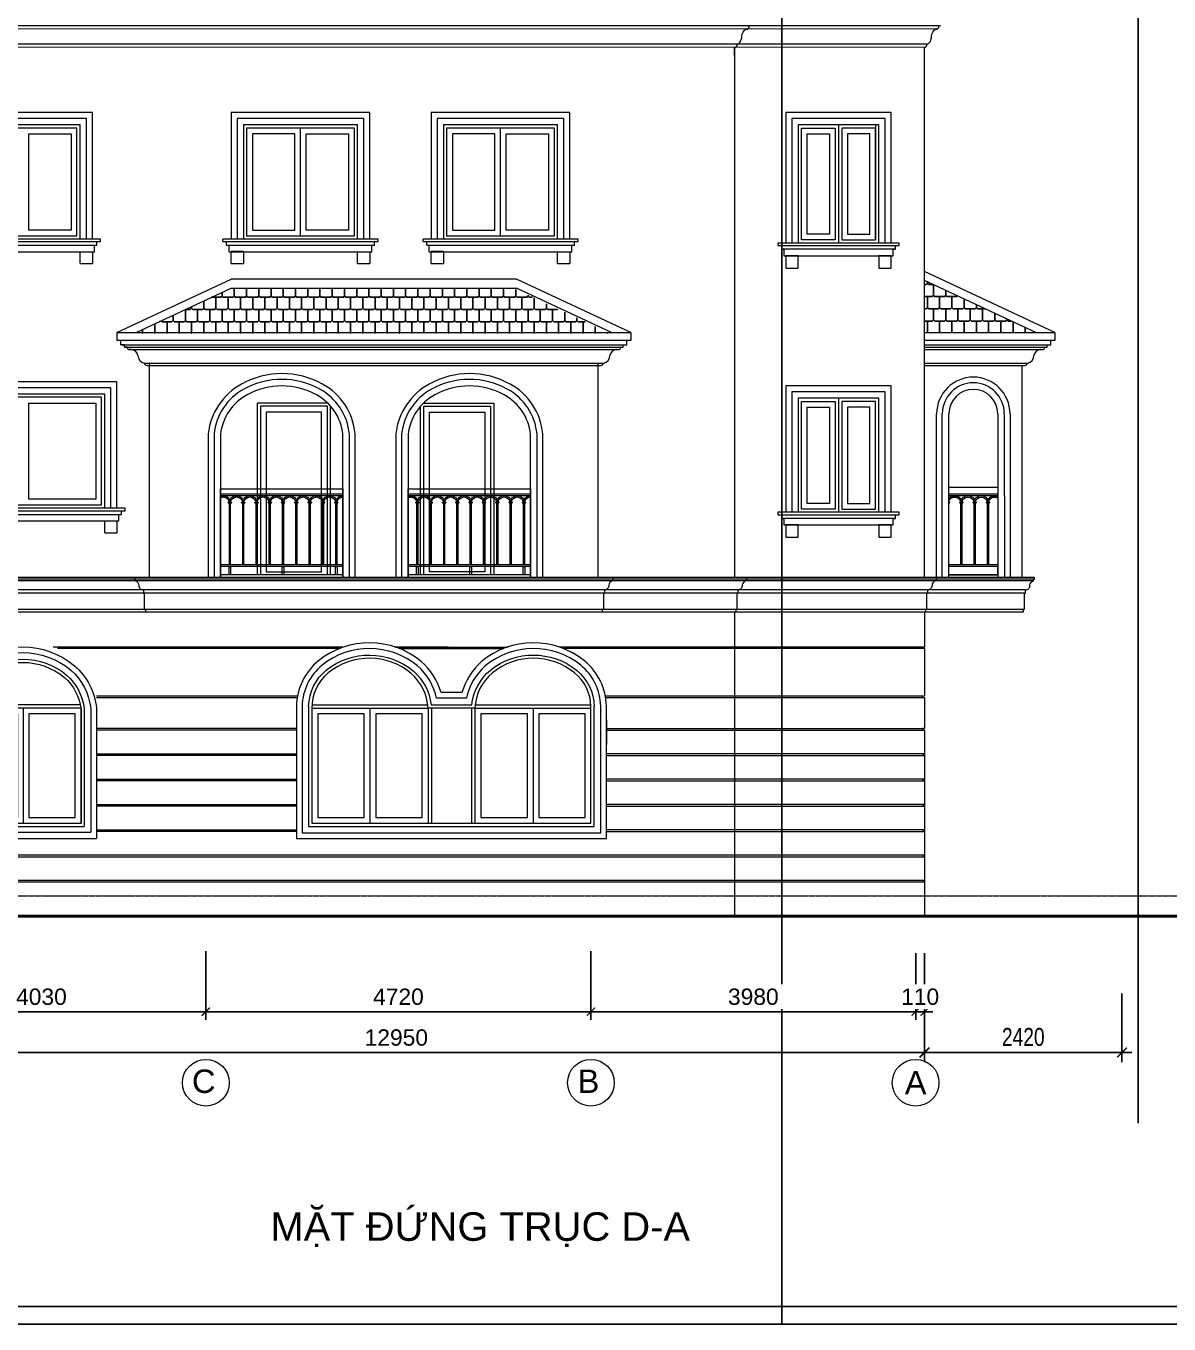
# Model space of a CAD drawing. Header units: millimetres. Extents: x -127141 to 682685, y -1234500 to 49778.
# Drawn here: x 476431 to 490443, y -25000 to -9088 of the extents above; entities that cross this region are included whole.
import ezdxf
from ezdxf.enums import TextEntityAlignment as Align
from ezdxf.xclip import XClip

# ---------------------------------------------------------------- set-up
doc = ezdxf.new("R2010")
doc.units = ezdxf.units.MM
doc.header["$MEASUREMENT"] = 0
doc.linetypes.add('CENTER', pattern=[3, 1.5, -0.5, 0.5, -0.5])
doc.linetypes.add('HIDDEN', pattern=[0.75, 0.5, -0.25])
for name, color, linetype, lineweight in [('-CENTER', 143, 'CENTER', 13), ('-DOOR', 137, 'Continuous', 9), ('-HATCH', 8, 'Continuous', 5), ('-KH', 143, 'Continuous', 13), ('-LINE1', 7, 'Continuous', 18), ('-TEXT', 7, 'Continuous', 15), ('-WALL', 4, 'Continuous', 35), ('A-DIM', 251, 'Continuous', 15), ('A-NET THAY', 125, 'Continuous', 18), ('A-TUONG', 7, 'Continuous', 35)]:
    doc.layers.add(name, color=color, linetype=linetype, lineweight=lineweight)
for name, color, linetype in [('-RANH GIOI LO DAT', 12, 'Continuous'), ('1-NETMANH', 8, 'Continuous'), ('12. NET DIM', 252, 'Continuous'), ('13. NET HATCH', 251, 'Continuous')]:
    doc.layers.add(name, color=color, linetype=linetype)
doc.layers.add('LUOI GIONG', color=160, linetype='Continuous', plot=False)
doc.styles.add('1', font='arial.ttf')
doc.styles.add('AVANH', font='', dxfattribs={"width": 0.8})
doc.styles.get("Standard").update_dxf_attribs({"font": 'arial.ttf'})
doc.styles.get('AVANH').set_extended_font_data('.VnAvantH')
doc.dimstyles.new('C_100A3', dxfattribs={"dimscale": 100, "dimtxt": 2.2, "dimasz": 1.2, "dimexe": 1.2, "dimexo": 0, "dimgap": 0.75, "dimtad": 1, "dimdec": 0, "dimzin": 0, "dimdsep": 46, "dimtxsty": 'AVANH', "dimblk": 'ARCHTICK', "dimcen": 0, "dimdle": 1.2, "dimclrd": 256, "dimclre": 256, "dimclrt": 7, "dimadec": 0, "dimazin": 0, "dimtfac": 0.0001, "dimtdec": 0, "dimtix": 1, "dimtmove": 2, "dimatfit": 3, "dimfxl": 1.8, "dimtolj": 1, "dimtzin": 0, "dimarcsym": 0})
doc.dimstyles.new('DIM_LAYOUT A2-A3', dxfattribs={"dimscale": 0, "dimtxt": 2, "dimasz": 1, "dimexe": 1, "dimexo": 0, "dimgap": 0.8, "dimtad": 1, "dimdec": 0, "dimlfac": -1, "dimzin": 0, "dimdsep": 46, "dimtxsty": 'Standard', "dimblk": 'ARCHTICK', "dimcen": 1, "dimdle": 1, "dimclrd": 256, "dimclre": 256, "dimclrt": 7, "dimadec": 0, "dimazin": 0, "dimtfac": 1, "dimtdec": 0, "dimtix": 1, "dimtofl": 0, "dimtmove": 2, "dimatfit": 3, "dimldrblk": 'ARCHTICK', "dimfxl": 1, "dimtfill": 1, "dimtolj": 1, "dimtzin": 0, "dimarcsym": 0})

# ---------------------------------------------------------------- blocks, each defined once
blk = doc.blocks.new('lancan')
for p, q in [((-1, 989), (6547, 989)), ((-1, 969), (6547, 969)), ((651, 889), (643, 884)), ((643, 884), (643, 882)), ((653, 884), (643, 884)), ((643, 882), (651, 877)), ((653, 882), (643, 882)), ((649, 893), (649, 891)), ((649, 893), (653, 893)), ((649, 891), (651, 891)), ((649, 875), (649, 873)), ((649, 875), (651, 875)), ((649, 873), (653, 873)), ((651, 891), (651, 889)), ((651, 891), (653, 891)), ((651, 889), (674, 889)), ((651, 877), (651, 875)), ((651, 877), (674, 877)), ((651, 875), (653, 875)), ((653, 893), (672, 893)), ((672, 891), (653, 891)), ((653, 882), (653, 884)), ((653, 884), (672, 884)), ((653, 882), (672, 882)), ((672, 875), (653, 875)), ((653, 120), (653, 873)), ((653, 873), (672, 873)), ((672, 893), (676, 893)), ((672, 891), (674, 891)), ((672, 884), (672, 882)), ((672, 884), (682, 884)), ((672, 882), (682, 882)), ((672, 875), (674, 875)), ((672, 873), (672, 120)), ((672, 873), (676, 873)), ((674, 889), (674, 891)), ((674, 891), (676, 891)), ((682, 884), (674, 889)), ((674, 877), (682, 882)), ((674, 875), (674, 877)), ((674, 875), (676, 875)), ((676, 891), (676, 893)), ((676, 873), (676, 875)), ((682, 882), (682, 884)), ((814, 889), (806, 884)), ((806, 884), (806, 882)), ((816, 884), (806, 884)), ((806, 882), (814, 877)), ((816, 882), (806, 882)), ((812, 893), (812, 891)), ((812, 893), (816, 893)), ((812, 891), (814, 891)), ((812, 875), (812, 873)), ((812, 875), (814, 875)), ((812, 873), (816, 873)), ((814, 891), (814, 889)), ((814, 891), (816, 891)), ((814, 889), (837, 889)), ((814, 877), (814, 875)), ((814, 877), (837, 877)), ((814, 875), (816, 875)), ((816, 893), (835, 893)), ((835, 891), (816, 891)), ((816, 882), (816, 884)), ((816, 884), (835, 884)), ((816, 882), (835, 882)), ((835, 875), (816, 875)), ((816, 120), (816, 873)), ((816, 873), (835, 873)), ((835, 893), (839, 893)), ((835, 891), (837, 891)), ((835, 884), (835, 882)), ((835, 884), (845, 884)), ((835, 882), (845, 882)), ((835, 875), (837, 875)), ((835, 873), (835, 120)), ((835, 873), (839, 873)), ((837, 889), (837, 891)), ((837, 891), (839, 891)), ((845, 884), (837, 889)), ((837, 877), (845, 882)), ((837, 875), (837, 877)), ((837, 875), (839, 875)), ((839, 891), (839, 893)), ((839, 873), (839, 875)), ((845, 882), (845, 884)), ((978, 889), (969, 884)), ((969, 884), (969, 882)), ((979, 884), (969, 884)), ((969, 882), (978, 877)), ((979, 882), (969, 882)), ((975, 893), (975, 891)), ((975, 893), (979, 893)), ((975, 891), (978, 891)), ((975, 875), (975, 873)), ((975, 875), (978, 875)), ((975, 873), (979, 873)), ((978, 891), (978, 889)), ((978, 891), (979, 891)), ((978, 889), (1000, 889)), ((978, 877), (978, 875)), ((978, 877), (1000, 877)), ((978, 875), (979, 875)), ((979, 893), (998, 893)), ((998, 891), (979, 891)), ((979, 882), (979, 884)), ((979, 884), (998, 884)), ((979, 882), (998, 882)), ((998, 875), (979, 875)), ((979, 120), (979, 873)), ((979, 873), (998, 873)), ((998, 893), (1002, 893)), ((998, 891), (1000, 891)), ((998, 884), (998, 882)), ((998, 884), (1008, 884)), ((998, 882), (1008, 882)), ((998, 875), (1000, 875)), ((998, 873), (998, 120)), ((998, 873), (1002, 873)), ((1000, 889), (1000, 891)), ((1000, 891), (1002, 891)), ((1008, 884), (1000, 889)), ((1000, 877), (1008, 882)), ((1000, 875), (1000, 877)), ((1000, 875), (1002, 875)), ((1002, 891), (1002, 893)), ((1002, 873), (1002, 875)), ((1008, 882), (1008, 884)), ((1141, 889), (1133, 884)), ((1133, 884), (1133, 882)), ((1142, 884), (1133, 884)), ((1133, 882), (1141, 877)), ((1142, 882), (1133, 882)), ((1138, 893), (1138, 891)), ((1138, 893), (1142, 893)), ((1138, 891), (1141, 891)), ((1138, 875), (1138, 873)), ((1138, 875), (1141, 875)), ((1138, 873), (1142, 873)), ((1141, 891), (1141, 889)), ((1141, 891), (1142, 891)), ((1141, 889), (1163, 889)), ((1141, 877), (1141, 875)), ((1141, 877), (1163, 877)), ((1141, 875), (1142, 875)), ((1142, 893), (1162, 893)), ((1162, 891), (1142, 891)), ((1142, 882), (1142, 884)), ((1142, 884), (1162, 884)), ((1142, 882), (1162, 882)), ((1162, 875), (1142, 875)), ((1142, 120), (1142, 873)), ((1142, 873), (1162, 873)), ((1162, 893), (1166, 893)), ((1162, 891), (1163, 891)), ((1162, 884), (1162, 882)), ((1162, 884), (1171, 884)), ((1162, 882), (1171, 882)), ((1162, 875), (1163, 875)), ((1162, 873), (1162, 120)), ((1162, 873), (1166, 873)), ((1163, 889), (1163, 891)), ((1163, 891), (1166, 891)), ((1171, 884), (1163, 889)), ((1163, 877), (1171, 882)), ((1163, 875), (1163, 877)), ((1163, 875), (1166, 875)), ((1166, 891), (1166, 893)), ((1166, 873), (1166, 875)), ((1171, 882), (1171, 884)), ((1304, 889), (1296, 884)), ((1296, 884), (1296, 882)), ((1306, 884), (1296, 884)), ((1296, 882), (1304, 877)), ((1306, 882), (1296, 882)), ((1302, 893), (1302, 891)), ((1302, 893), (1306, 893)), ((1302, 891), (1304, 891)), ((1302, 875), (1302, 873)), ((1302, 875), (1304, 875)), ((1302, 873), (1306, 873)), ((1304, 891), (1304, 889)), ((1304, 891), (1306, 891)), ((1304, 889), (1326, 889)), ((1304, 877), (1304, 875)), ((1304, 877), (1326, 877)), ((1304, 875), (1306, 875)), ((1306, 893), (1325, 893)), ((1325, 891), (1306, 891)), ((1306, 882), (1306, 884)), ((1306, 884), (1325, 884)), ((1306, 882), (1325, 882)), ((1325, 875), (1306, 875)), ((1306, 120), (1306, 873)), ((1306, 873), (1325, 873)), ((1325, 893), (1329, 893)), ((1325, 891), (1326, 891)), ((1325, 884), (1325, 882)), ((1325, 884), (1335, 884)), ((1325, 882), (1335, 882)), ((1325, 875), (1326, 875)), ((1325, 873), (1325, 120)), ((1325, 873), (1329, 873)), ((1326, 889), (1326, 891)), ((1326, 891), (1329, 891)), ((1335, 884), (1326, 889)), ((1326, 877), (1335, 882)), ((1326, 875), (1326, 877)), ((1326, 875), (1329, 875)), ((1329, 891), (1329, 893)), ((1329, 873), (1329, 875)), ((1335, 882), (1335, 884)), ((1467, 889), (1459, 884)), ((1459, 884), (1459, 882)), ((1469, 884), (1459, 884)), ((1459, 882), (1467, 877)), ((1469, 882), (1459, 882)), ((1465, 893), (1465, 891)), ((1465, 893), (1469, 893)), ((1465, 891), (1467, 891)), ((1465, 875), (1465, 873)), ((1465, 875), (1467, 875)), ((1465, 873), (1469, 873)), ((1467, 891), (1467, 889)), ((1467, 891), (1469, 891)), ((1467, 889), (1490, 889)), ((1467, 877), (1467, 875)), ((1467, 877), (1490, 877)), ((1467, 875), (1469, 875)), ((1469, 893), (1488, 893)), ((1488, 891), (1469, 891)), ((1469, 882), (1469, 884)), ((1469, 884), (1488, 884)), ((1469, 882), (1488, 882)), ((1488, 875), (1469, 875)), ((1469, 120), (1469, 873)), ((1469, 873), (1488, 873)), ((1488, 893), (1492, 893)), ((1488, 891), (1490, 891)), ((1488, 884), (1488, 882)), ((1488, 884), (1498, 884)), ((1488, 882), (1498, 882)), ((1488, 875), (1490, 875)), ((1488, 873), (1488, 120)), ((1488, 873), (1492, 873)), ((1490, 889), (1490, 891)), ((1490, 891), (1492, 891)), ((1498, 884), (1490, 889)), ((1490, 877), (1498, 882)), ((1490, 875), (1490, 877)), ((1490, 875), (1492, 875)), ((1492, 891), (1492, 893)), ((1492, 873), (1492, 875)), ((1498, 882), (1498, 884)), ((1630, 889), (1622, 884)), ((1622, 884), (1622, 882)), ((1632, 884), (1622, 884)), ((1622, 882), (1630, 877)), ((1632, 882), (1622, 882)), ((1628, 893), (1628, 891)), ((1628, 893), (1632, 893)), ((1628, 891), (1630, 891)), ((1628, 875), (1628, 873)), ((1628, 875), (1630, 875)), ((1628, 873), (1632, 873)), ((1630, 891), (1630, 889)), ((1630, 891), (1632, 891)), ((1630, 889), (1653, 889)), ((1630, 877), (1630, 875)), ((1630, 877), (1653, 877)), ((1630, 875), (1632, 875)), ((1632, 893), (1651, 893)), ((1651, 891), (1632, 891)), ((1632, 882), (1632, 884)), ((1632, 884), (1651, 884)), ((1632, 882), (1651, 882)), ((1651, 875), (1632, 875)), ((1632, 120), (1632, 873)), ((1632, 873), (1651, 873)), ((1651, 893), (1655, 893)), ((1651, 891), (1653, 891)), ((1651, 884), (1651, 882)), ((1651, 884), (1661, 884)), ((1651, 882), (1661, 882)), ((1651, 875), (1653, 875)), ((1651, 873), (1651, 120)), ((1651, 873), (1655, 873)), ((1653, 889), (1653, 891)), ((1653, 891), (1655, 891)), ((1661, 884), (1653, 889)), ((1653, 877), (1661, 882)), ((1653, 875), (1653, 877)), ((1653, 875), (1655, 875)), ((1655, 891), (1655, 893)), ((1655, 873), (1655, 875)), ((1661, 882), (1661, 884)), ((1794, 889), (1785, 884)), ((1785, 884), (1785, 882)), ((1795, 884), (1785, 884)), ((1785, 882), (1794, 877)), ((1795, 882), (1785, 882)), ((1791, 893), (1791, 891)), ((1791, 893), (1795, 893)), ((1791, 891), (1794, 891)), ((1791, 875), (1791, 873)), ((1791, 875), (1794, 875)), ((1791, 873), (1795, 873)), ((1794, 891), (1794, 889)), ((1794, 891), (1795, 891)), ((1794, 889), (1816, 889)), ((1794, 877), (1794, 875)), ((1794, 877), (1816, 877)), ((1794, 875), (1795, 875)), ((1795, 893), (1814, 893)), ((1814, 891), (1795, 891)), ((1795, 882), (1795, 884)), ((1795, 884), (1814, 884)), ((1795, 882), (1814, 882)), ((1814, 875), (1795, 875)), ((1795, 120), (1795, 873)), ((1795, 873), (1814, 873)), ((1814, 893), (1818, 893)), ((1814, 891), (1816, 891)), ((1814, 884), (1814, 882)), ((1814, 884), (1824, 884)), ((1814, 882), (1824, 882)), ((1814, 875), (1816, 875)), ((1814, 873), (1814, 120)), ((1814, 873), (1818, 873)), ((1816, 889), (1816, 891)), ((1816, 891), (1818, 891)), ((1824, 884), (1816, 889)), ((1816, 877), (1824, 882)), ((1816, 875), (1816, 877)), ((1816, 875), (1818, 875)), ((1818, 891), (1818, 893)), ((1818, 873), (1818, 875)), ((1824, 882), (1824, 884)), ((1957, 889), (1949, 884)), ((1949, 884), (1949, 882)), ((1958, 884), (1949, 884)), ((1949, 882), (1957, 877)), ((1958, 882), (1949, 882)), ((1954, 893), (1954, 891)), ((1954, 893), (1958, 893)), ((1954, 891), (1957, 891)), ((1954, 875), (1954, 873)), ((1954, 875), (1957, 875)), ((1954, 873), (1958, 873)), ((1957, 891), (1957, 889)), ((1957, 891), (1958, 891)), ((1957, 889), (1979, 889)), ((1957, 877), (1957, 875)), ((1957, 877), (1979, 877)), ((1957, 875), (1958, 875)), ((1958, 893), (1978, 893)), ((1978, 891), (1958, 891)), ((1958, 882), (1958, 884)), ((1958, 884), (1978, 884)), ((1958, 882), (1978, 882)), ((1978, 875), (1958, 875)), ((1958, 120), (1958, 873)), ((1958, 873), (1978, 873)), ((1978, 893), (1982, 893)), ((1978, 891), (1979, 891)), ((1978, 884), (1978, 882)), ((1978, 884), (1987, 884)), ((1978, 882), (1987, 882)), ((1978, 875), (1979, 875)), ((1978, 873), (1978, 120)), ((1978, 873), (1982, 873)), ((1979, 889), (1979, 891)), ((1979, 891), (1982, 891)), ((1987, 884), (1979, 889)), ((1979, 877), (1987, 882)), ((1979, 875), (1979, 877)), ((1979, 875), (1982, 875)), ((1982, 891), (1982, 893)), ((1982, 873), (1982, 875)), ((1987, 882), (1987, 884)), ((-1, 120), (6547, 120)), ((-1, 100), (6547, 100)), ((-1, 0), (6547, 0))]:
    blk.add_line(p, q)
for points in [[(672, 100), (653, 100), (653, 0), (672, 0)], [(1325, 100), (1306, 100), (1306, 0), (1325, 0)], [(1978, 100), (1958, 100), (1958, 0), (1978, 0)]]:
    blk.add_lwpolyline(points, close=True)
for centre, radius, start, end in [((581, 880), 89.2, 8.5304, 171.4696), ((744, 880), 89.2, 8.5304, 171.4696), ((907, 880), 89.2, 8.5304, 171.4696), ((1070, 880), 89.2, 8.5304, 171.4696), ((1234, 880), 89.2, 8.5304, 171.4696), ((1397, 880), 89.2, 8.5304, 171.4696), ((1560, 880), 89.2, 8.5304, 171.4696), ((1723, 880), 89.2, 8.5304, 171.4696), ((1886, 880), 89.2, 8.5304, 171.4696), ((2050, 880), 89.2, 8.5304, 171.4696), ((581, 880), 73.2, 10.4137, 169.5863), ((744, 880), 73.2, 10.4137, 169.5863), ((907, 880), 73.2, 10.4137, 169.5863), ((1070, 880), 73.2, 10.4137, 169.5863), ((1234, 880), 73.2, 10.4137, 169.5863), ((1397, 880), 73.2, 10.4137, 169.5863), ((1560, 880), 73.2, 10.4137, 169.5863), ((1723, 880), 73.2, 10.4137, 169.5863), ((1886, 880), 73.2, 10.4137, 169.5863), ((2050, 880), 73.2, 10.4137, 169.5863)]:
    blk.add_arc(centre, radius, start, end)
blk = doc.blocks.new('BB')
at = {"layer": 'A-NET THAY', "color": 2, "true_color": 0xf1eb1f}
blk.add_lwpolyline([(0, 33264), (47040, 33264), (47040, 0), (0, 0)], close=True, dxfattribs=at)
blk = doc.blocks.new('A$C456C59C2')
at = {"layer": '-DOOR', "lineweight": 9}
for p, q in [((1609, 1600), (190, 1600)), ((1602, 1640), (193, 1640)), ((900, 1600), (900, 190)), ((1610, 190), (1610, 1588)), ((190, 190), (1610, 190))]:
    blk.add_line(p, q, dxfattribs=at)
blk.add_lwpolyline([(190, 190), (190, 1583, -0.21217), (391, 1983, -0.356694), (1407, 1976, -0.18483), (1610, 1588), (1610, 190)], format="xyb", dxfattribs=at)
for points in [[(830, 260), (260, 260), (260, 1530), (830, 1530)], [(970, 260), (1540, 260), (1540, 1530), (970, 1530)]]:
    blk.add_lwpolyline(points, close=True, dxfattribs=at)
at = {"layer": '-LINE1', "lineweight": 20}
for p, q in [((70, 80), (1730, 80)), ((150, 150), (1650, 150)), ((0, 0), (1800, 0))]:
    blk.add_line(p, q, dxfattribs=at)
for points in [[(0, 0), (0, 1587, -0.214191), (271, 2131, -0.357736), (1530, 2120, -0.189591), (1800, 1598), (1800, 0)], [(70, 80), (70, 1585, -0.213551), (315, 2076, -0.357406), (1485, 2067, -0.188064), (1730, 1594), (1730, 80)], [(150, 150), (150, 1583, -0.212678), (366, 2014, -0.356956), (1433, 2006, -0.186011), (1650, 1590), (1650, 150)]]:
    blk.add_lwpolyline(points, format="xyb", dxfattribs=at)
blk = doc.blocks.new('_ArchTick')
at = {"color": 0, "linetype": 'ByBlock', "const_width": 0.15}
blk.add_lwpolyline([(-0.5, -0.5), (0.5, 0.5)], dxfattribs=at)
blk = doc.blocks.new('*D455')
at = {"layer": '12. NET DIM', "lineweight": -2, "transparency": 16777216}
for p, q in [((487446, -20947), (487446, -21791)), ((489866, -20947), (489866, -21791)), ((487326, -21671), (489986, -21671))]:
    blk.add_line(p, q, dxfattribs=at)
at = {"layer": 'Defpoints', "color": 0, "transparency": 16777216}
for p in [(487446, -20947), (489866, -20947), (489866, -21671)]:
    blk.add_point(p, dxfattribs=at)
at = {"layer": '12. NET DIM', "lineweight": -2, "transparency": 16777216, "xscale": 119.9999999999999, "yscale": 119.9999999999999, "zscale": 119.9999999999999, "rotation": 180}
blk.add_blockref('_ArchTick', (487446, -21671), dxfattribs=at)
at = {"layer": '12. NET DIM', "lineweight": -2, "transparency": 16777216, "xscale": 119.9999999999999, "yscale": 119.9999999999999, "zscale": 119.9999999999999}
blk.add_blockref('_ArchTick', (489866, -21671), dxfattribs=at)
at = {"layer": '12. NET DIM', "color": 7, "transparency": 16777216, "insert": (488656, -21482), "char_height": 220, "attachment_point": 5, "style": 'AVANH'}
blk.add_mtext('\\A1;2420', dxfattribs=at)
blk = doc.blocks.new('*D458')
at = {"layer": 'A-DIM', "lineweight": -2, "transparency": 16777216}
for p, q in [((474606, -20430), (474606, -21271)), ((478636, -20430), (478636, -21271)), ((478736, -21171), (474506, -21171))]:
    blk.add_line(p, q, dxfattribs=at)
at = {"layer": 'Defpoints', "color": 0, "transparency": 16777216}
for p in [(474606, -20430, 0), (478636, -20430, 0), (474606, -21171)]:
    blk.add_point(p, dxfattribs=at)
at = {"layer": 'A-DIM', "lineweight": -2, "transparency": 16777216, "xscale": 100, "yscale": 100, "zscale": 100, "rotation": 180}
blk.add_blockref('_ArchTick', (474606, -21171), dxfattribs=at)
at = {"layer": 'A-DIM', "lineweight": -2, "transparency": 16777216, "xscale": 100, "yscale": 100, "zscale": 100}
blk.add_blockref('_ArchTick', (478636, -21171), dxfattribs=at)
at = {"layer": 'A-DIM', "color": 7, "transparency": 16777216, "insert": (476621, -20989), "char_height": 200, "attachment_point": 5, "bg_fill": 3, "box_fill_scale": 1.25, "bg_fill_color": 256, "bg_fill_true_color": 13158600, "bg_fill_transparency": 0}
blk.add_mtext('\\A1;4030', dxfattribs=at)
blk = doc.blocks.new('*D459')
at = {"layer": 'A-DIM', "lineweight": -2, "transparency": 16777216}
for p, q in [((483357, -20430), (483357, -21271)), ((487337, -20454), (487337, -21271)), ((487437, -21171), (483257, -21171))]:
    blk.add_line(p, q, dxfattribs=at)
at = {"layer": 'Defpoints', "color": 0, "transparency": 16777216}
for p in [(483357, -20430, 0), (487337, -20454, 0), (483357, -21171)]:
    blk.add_point(p, dxfattribs=at)
at = {"layer": 'A-DIM', "lineweight": -2, "transparency": 16777216, "xscale": 100, "yscale": 100, "zscale": 100, "rotation": 180}
blk.add_blockref('_ArchTick', (483357, -21171), dxfattribs=at)
at = {"layer": 'A-DIM', "lineweight": -2, "transparency": 16777216, "xscale": 100, "yscale": 100, "zscale": 100}
blk.add_blockref('_ArchTick', (487337, -21171), dxfattribs=at)
at = {"layer": 'A-DIM', "color": 7, "transparency": 16777216, "insert": (485347, -20989), "char_height": 200, "attachment_point": 5, "bg_fill": 3, "box_fill_scale": 1.25, "bg_fill_color": 256, "bg_fill_true_color": 13158600, "bg_fill_transparency": 0}
blk.add_mtext('\\A1;3980', dxfattribs=at)
blk = doc.blocks.new('*D460')
at = {"layer": 'A-DIM', "lineweight": -2, "transparency": 16777216}
for p, q in [((478636, -20430), (478636, -21271)), ((483357, -20430), (483357, -21271)), ((483457, -21171), (478536, -21171))]:
    blk.add_line(p, q, dxfattribs=at)
at = {"layer": 'Defpoints', "color": 0, "transparency": 16777216}
for p in [(478636, -20430, 0), (483357, -20430, 0), (478636, -21171)]:
    blk.add_point(p, dxfattribs=at)
at = {"layer": 'A-DIM', "lineweight": -2, "transparency": 16777216, "xscale": 100, "yscale": 100, "zscale": 100, "rotation": 180}
blk.add_blockref('_ArchTick', (478636, -21171), dxfattribs=at)
at = {"layer": 'A-DIM', "lineweight": -2, "transparency": 16777216, "xscale": 100, "yscale": 100, "zscale": 100}
blk.add_blockref('_ArchTick', (483357, -21171), dxfattribs=at)
at = {"layer": 'A-DIM', "color": 7, "transparency": 16777216, "insert": (480997, -20989), "char_height": 200, "attachment_point": 5, "bg_fill": 3, "box_fill_scale": 1.25, "bg_fill_color": 256, "bg_fill_true_color": 13158600, "bg_fill_transparency": 0}
blk.add_mtext('\\A1;4720', dxfattribs=at)
blk = doc.blocks.new('*D461')
at = {"layer": 'A-DIM', "lineweight": -2, "transparency": 16777216}
for p, q in [((474496, -20452), (474496, -21771)), ((487447, -20452), (487447, -21771)), ((474396, -21671), (487547, -21671))]:
    blk.add_line(p, q, dxfattribs=at)
at = {"layer": 'Defpoints', "color": 0, "transparency": 16777216}
for p in [(474496, -20452, 0), (487447, -20452, 0), (487447, -21671)]:
    blk.add_point(p, dxfattribs=at)
at = {"layer": 'A-DIM', "lineweight": -2, "transparency": 16777216, "xscale": 100, "yscale": 100, "zscale": 100, "rotation": 180}
blk.add_blockref('_ArchTick', (474496, -21671), dxfattribs=at)
at = {"layer": 'A-DIM', "lineweight": -2, "transparency": 16777216, "xscale": 100, "yscale": 100, "zscale": 100}
blk.add_blockref('_ArchTick', (487447, -21671), dxfattribs=at)
at = {"layer": 'A-DIM', "color": 7, "transparency": 16777216, "insert": (480971, -21489), "char_height": 200, "attachment_point": 5, "bg_fill": 3, "box_fill_scale": 1.25, "bg_fill_color": 256, "bg_fill_true_color": 13158600, "bg_fill_transparency": 0}
blk.add_mtext('\\A1;12950', dxfattribs=at)
blk = doc.blocks.new('*D462')
at = {"layer": 'A-DIM', "lineweight": -2, "transparency": 16777216}
for p, q in [((487337, -20452), (487337, -21271)), ((487447, -20452), (487447, -21271)), ((487337, -21171), (487237, -21171)), ((487447, -21171), (487547, -21171))]:
    blk.add_line(p, q, dxfattribs=at)
at = {"layer": 'Defpoints', "color": 0, "transparency": 16777216}
for p in [(487337, -20452, 0), (487447, -20452, 0)]:
    blk.add_point(p, dxfattribs=at)
at = {"layer": 'A-DIM', "lineweight": -2, "transparency": 16777216, "xscale": 100, "yscale": 100, "zscale": 100}
blk.add_blockref('_ArchTick', (487337, -21171), dxfattribs=at)
at = {"layer": 'A-DIM', "lineweight": -2, "transparency": 16777216, "xscale": 100, "yscale": 100, "zscale": 100, "rotation": 180}
blk.add_blockref('_ArchTick', (487447, -21171), dxfattribs=at)
at = {"layer": 'A-DIM', "color": 7, "transparency": 16777216, "insert": (487392, -20989), "char_height": 200, "attachment_point": 5, "bg_fill": 3, "box_fill_scale": 1.25, "bg_fill_color": 256, "bg_fill_true_color": 13158600, "bg_fill_transparency": 0}
blk.add_mtext('\\A1;110', dxfattribs=at)
at = {"layer": 'Defpoints', "color": 0, "transparency": 16777216}
blk.add_point((487337, -21171), dxfattribs=at)

msp = doc.modelspace()

# ---------------------------------------------------------------- hatches: boundary and pattern name
at = {"layer": '13. NET HATCH'}
h = msp.add_hatch(dxfattribs=at)
h.set_pattern_fill('MAIGO-12', color=256, scale=300)
h.set_pattern_definition([(0, (156970.58, 282494.6), (75, 150), [120, -30, 120, -30]), (90, (156955.58, 282509.605), (-75, 150), [135, -165]), (45, (156940.577, 282494.605), (75, 150), [21.213203, -403.050865]), (135, (156970.577, 282494.605), (-75, 150), [21.213203, -403.050865])])
h.paths.add_polyline_path([(487443.6, -12208.6), (487443.6, -12844.9), (488808, -12844.9)])
h = msp.add_hatch(dxfattribs=at)
h.set_pattern_fill('MAIGO-12', color=256, scale=300)
h.set_pattern_definition([(0, (154250.07, 16386.07), (75, 150), [120, -30, 120, -30]), (90, (154235.075, 16401.07), (-75, 150), [135, -165]), (45, (154220.075, 16386.073), (75, 150), [21.213203, -403.050865]), (135, (154250.075, 16386.073), (-75, 150), [21.213203, -403.050865])])
h.paths.add_polyline_path([(482401.6, -12301.9), (478946.1, -12301.9), (477759.5, -12855.2), (483588.2, -12855.2)])

# ---------------------------------------------------------------- linework, layer by layer
at = {"layer": '-CENTER', "ltscale": 0.2}
msp.add_line((469928.7, -19750), (494475.3, -19750), dxfattribs=at)
at = {"layer": '-DOOR', "lineweight": 9}
for p, q in [((479796.4, -11660), (479796.4, -10340)), ((482248.2, -11660), (482248.2, -10340)), ((486350.6, -10340), (486350.6, -11710)), ((486390.6, -10300), (486390.6, -11750)), ((486390.6, -10300), (486390.6, -11750)), ((486430.6, -10340), (486430.6, -11710)), ((486845.6, -10290), (486845.6, -11710)), ((486390.6, -13650), (486390.6, -15050)), ((486390.6, -13650), (486390.6, -15050)), ((486350.6, -13690), (486350.6, -15010)), ((486430.6, -13690), (486430.6, -15010)), ((479936.3, -17450), (481360.2, -17450)), ((479936.9, -17410), (481355.6, -17410)), ((480648, -17450), (480648, -18860)), ((481360.2, -17450), (481360.2, -18860)), ((481400.2, -17450), (481400.2, -18860)), ((481893.1, -17450), (481893.1, -18860)), ((481933.1, -17450), (481933.1, -18860)), ((481935.2, -17450), (483359.1, -17450)), ((481935.8, -17410), (483354.5, -17410)), ((482647.1, -17450), (482647.1, -18860))]:
    msp.add_line(p, q, dxfattribs=at)
for points in [[(477056.3, -11660), (477056.3, -10340), (475736.1, -10340), (475736.1, -11660), (477056.3, -11660)], [(480456.5, -11660), (480456.5, -10340), (479136.3, -10340), (479136.3, -11660), (480456.5, -11660)], [(482908.3, -11660), (482908.3, -10340), (481588.1, -10340), (481588.1, -11660), (482908.3, -11660)], [(476466.2, -10410), (476986.3, -10410), (476986.3, -11590), (476466.2, -11590)], [(479726.4, -10410), (479206.3, -10410), (479206.3, -11590), (479726.4, -11590)], [(479866.4, -10410), (480386.5, -10410), (480386.5, -11590), (479866.4, -11590)], [(482178.2, -10410), (481658.1, -10410), (481658.1, -11590), (482178.2, -11590)], [(482318.2, -10410), (482838.3, -10410), (482838.3, -11590), (482318.2, -11590)], [(477356.2, -14960), (477356.2, -13640), (475436.2, -13640), (475436.2, -14960), (477356.2, -14960)], [(476466.3, -13710), (477286.2, -13710), (477286.2, -14890), (476466.3, -14890)], [(480055.7, -13820.2), (479375.7, -13820.2), (479375.7, -15780.2), (480055.7, -15780.2)], [(481376.3, -13820.3), (482056.3, -13820.3), (482056.3, -15780.3), (481376.3, -15780.3)]]:
    msp.add_lwpolyline(points, close=True, dxfattribs=at)
for points in [[(485935.6, -11710), (485935.6, -10340), (486350.6, -10340), (486350.6, -11710), (485935.6, -11710)], [(486845.6, -11710), (486845.6, -10340), (486430.6, -10340), (486430.6, -11710), (486845.6, -11710)], [(486005.6, -11640), (486005.6, -10410), (486280.6, -10410), (486280.6, -11640), (486005.6, -11640)], [(486775.6, -11640), (486775.6, -10410), (486500.6, -10410), (486500.6, -11640), (486775.6, -11640)], [(480130.2, -13710.2), (479265.7, -13710.2), (479265.7, -15815.1)], [(480125.7, -15815.1), (480125.7, -13750.2), (479305.7, -13750.2), (479305.7, -15815.1)], [(480165.7, -15815.1), (480165.7, -13747.5)], [(481266.3, -15815.2), (481266.3, -13750.8)], [(481304.6, -13710.3), (482166.3, -13710.3), (482166.3, -15815.2)], [(481306.3, -15815.2), (481306.3, -13750.3), (482126.3, -13750.3), (482126.3, -15815.2)], [(485935.6, -15010), (485935.6, -13690), (486350.6, -13690), (486350.6, -15010), (485935.6, -15010)], [(486005.6, -14940), (486005.6, -13760), (486280.6, -13760), (486280.6, -14940), (486005.6, -14940)], [(486845.6, -15010), (486845.6, -13690), (486430.6, -13690), (486430.6, -15010), (486845.6, -15010)], [(486775.6, -14940), (486775.6, -13760), (486500.6, -13760), (486500.6, -14940), (486775.6, -14940)], [(479936.3, -17450), (479936.3, -18860), (483357.1, -18860), (483357.1, -17426.1)], [(480578, -17520), (480007.9, -17520), (480007.9, -18790), (480578, -18790), (480578, -17520)], [(480718, -18790), (481288, -18790), (481288, -17520), (480718, -17520), (480718, -18790)], [(482577.1, -17520), (482007.1, -17520), (482007.1, -18790), (482577.1, -18790), (482577.1, -17520)], [(482717.1, -18790), (483287.1, -18790), (483287.1, -17520), (482717.1, -17520), (482717.1, -18790)]]:
    msp.add_lwpolyline(points, dxfattribs=at)
msp.add_lwpolyline([(483357.1, -17430.4, 0.2183078), (483155.9, -17016.9, 0.3516116), (482149.2, -17016, 0.2053487), (481933.1, -17450), (481360.2, -17450, 0.2008329), (481153.2, -17024.4, 0.3566943), (480137.3, -17016.8, 0.2276298), (479936, -17450)], format="xyb", dxfattribs=at)
at = {"layer": '-HATCH'}
for p, q in [((487643.3, -9088), (474296.4, -9087.4)), ((487598.9, -9125.5), (474337.9, -9124.9)), ((487476.8, -9313), (474461.1, -9312.4)), ((477172.6, -10223.7), (475619.8, -10223.7)), ((477172.6, -11700), (477172.6, -10223.7)), ((480572.8, -10223.7), (479020, -10223.7)), ((479020, -10223.7), (479020, -11700)), ((480572.8, -11700), (480572.8, -10223.7)), ((483024.6, -10223.7), (481471.8, -10223.7)), ((481471.8, -10223.7), (481471.8, -11700)), ((483024.6, -11700), (483024.6, -10223.7)), ((475491.1, -11730), (477301.3, -11730)), ((478891.3, -11730), (480701.5, -11730)), ((481343.1, -11730), (483153.3, -11730)), ((475521.1, -11775), (477271.3, -11775)), ((478921.3, -11775), (480671.5, -11775)), ((481373.1, -11775), (483123.3, -11775)), ((485645.6, -11780), (487135.6, -11780)), ((485690.6, -11780), (487090.6, -11780)), ((487090.6, -11825), (485690.6, -11825)), ((487060.6, -11825), (485720.6, -11825)), ((477472.5, -13523.7), (475319.9, -13523.7)), ((477472.5, -15000), (477472.5, -13523.7)), ((487663.8, -15850.3), (487663.8, -13842.6)), ((488423.8, -13842.6), (488424.3, -15850.3)), ((475191.2, -15030), (477601.2, -15030)), ((475221.2, -15075), (477571.2, -15075)), ((485645.6, -15080), (487135.6, -15080)), ((485690.6, -15080), (487090.6, -15080)), ((487090.6, -15125), (485690.6, -15125)), ((487060.6, -15125), (485720.6, -15125)), ((488344.3, -15815.5), (488344.3, -15715.5)), ((488792.3, -15870.6), (474311.9, -15870)), ((488783.3, -15890.6), (474320.9, -15890)), ((488685.2, -16000.6), (474414.7, -16000)), ((488683.3, -16040.5), (474420.9, -16039.9)), ((488683.3, -16000.6), (488644.6, -16000.6)), ((488660.9, -16241.6), (474442.8, -16241)), ((480325.4, -16700.8), (476763.1, -16700.8)), ((480955.8, -16700.8), (482337.4, -16700.8)), ((481604.9, -16700.8), (480955.9, -16700.8)), ((487443.6, -16700.8), (482967.9, -16700.8)), ((480271, -16720.8), (476818.1, -16720.8)), ((481010.2, -16720.8), (482283, -16720.8)), ((481512.8, -16720.8), (481010.3, -16720.8)), ((487443.6, -16720.8), (483022.3, -16720.8)), ((477295.8, -17300.8), (479759.7, -17300.8)), ((477296.4, -17320.8), (479756.1, -17320.8)), ((483533.5, -17300.8), (487443.6, -17300.8)), ((483537.1, -17320.8), (487443.6, -17320.8)), ((487443.6, -19562.8), (474496.1, -19562.6)), ((487443.6, -19582.8), (474496.1, -19582.6))]:
    msp.add_line(p, q, dxfattribs=at)
for points in [[(486961.9, -11750), (486961.9, -10223.7), (485819.3, -10223.7), (485819.3, -11750)], [(488808, -12844.9), (487443.6, -12208.6)], [(477781.7, -12844.9), (478946.1, -12301.9), (482446.1, -12301.9)], [(483610.6, -12844.9), (482446.1, -12301.9)], [(486961.9, -15050), (486961.9, -13573.7), (485819.3, -13573.7), (485819.3, -15050)], [(479746.1, -17700.8), (477296.4, -17700.8)], [(479746.1, -17720.8), (477296.4, -17720.8)], [(483547.1, -17700.8), (487443.6, -17700.8)], [(483547.1, -17720.8), (487443.6, -17720.8)], [(477296.4, -18011.1), (479746.1, -18011.1)], [(479746.1, -18031.1), (477296.4, -18031.1)], [(487443.6, -18011.1), (483547.1, -18011.1)], [(483547.1, -18031.1), (487443.6, -18031.1)], [(477296.4, -18321.5), (479746.1, -18321.5)], [(479746.1, -18341.5), (477296.4, -18341.5)], [(487443.6, -18321.5), (483547.1, -18321.5)], [(483547.1, -18341.5), (487443.6, -18341.5)], [(477296.4, -18631.8), (479746.1, -18631.8)], [(479746.1, -18651.8), (477296.4, -18651.8)], [(487443.6, -18631.8), (483547.1, -18631.8)], [(483547.1, -18651.8), (487443.6, -18651.8)], [(477296.4, -18942.1), (479746.1, -18942.1)], [(479746.1, -18962.1), (477296.4, -18962.1)], [(487443.6, -18942.1), (483547.1, -18942.1)], [(483547.1, -18962.1), (487443.6, -18962.1)], [(487443.6, -19252.5), (474496.1, -19252.5)], [(474496.1, -19272.5), (487443.6, -19272.5)]]:
    msp.add_lwpolyline(points, dxfattribs=at)
for points in [[(480395.8, -15850.3), (480395.8, -14089.9, 0.2504102), (480031.6, -13539.7, 0.2579497), (479103.1, -13539.6, 0.2472003), (478736.2, -14090.1), (478736.2, -15850.2)], [(482695.8, -15850.4), (482695.8, -14090, 0.2504102), (482331.6, -13539.8, 0.2579497), (481403, -13539.7, 0.2472003), (481036.2, -14090.2), (481036.2, -15850.3)], [(479816.2, -18980), (483477.1, -18980), (483477.1, -17426.9, 0.2182744), (483231.6, -16923.7, 0.3574242), (482062, -16933.2, 0.1612535), (481829.3, -17330), (481465, -17330, 0.1610119), (481231.3, -16933.3, 0.3574408), (480061.6, -16923.7, 0.2182744), (479816.2, -17426.9), (479816.2, -18980)]]:
    msp.add_lwpolyline(points, format="xyb", dxfattribs=at)
msp.add_arc((488043.8, -13842.6), 380, 0, 180, dxfattribs=at)
at = {"layer": '-KH'}
for centre in [(478636.3, -22041.8, 0), (483356.5, -22041.8, 0), (487336.6, -22041.8, 0)]:
    msp.add_circle(centre, 286.3, dxfattribs=at)
at = {"layer": '-LINE1', "lineweight": 20}
for p, q in [((487443.5, -9350.5), (474496.1, -9349.8)), ((485117.8, -9450.5), (485117.8, -9350.5)), ((485117.9, -9350.4), (485117.9, -15850.5)), ((487443.5, -9450.5), (487443.5, -9350.5)), ((487443.6, -15850.6), (487443.6, -9450.5)), ((477246.3, -10150), (475546.1, -10150)), ((477246.3, -11700), (477246.3, -10150)), ((480646.5, -10150), (478946.3, -10150)), ((478946.3, -10150), (478946.3, -11700)), ((480646.5, -11700), (480646.5, -10150)), ((483098.3, -10150), (481398.1, -10150)), ((481398.1, -10150), (481398.1, -11700)), ((483098.3, -11700), (483098.3, -10150)), ((477346.3, -11700), (475446.1, -11700)), ((477301.3, -11775), (477301.3, -11730)), ((477301.3, -11730), (477346.3, -11730)), ((477346.3, -11730), (477346.3, -11700)), ((478846.3, -11730), (478846.3, -11700)), ((480746.5, -11700), (478846.3, -11700)), ((478846.3, -11730), (478891.3, -11730)), ((478891.3, -11775), (478891.3, -11730)), ((480701.5, -11775), (480701.5, -11730)), ((480701.5, -11730), (480746.5, -11730)), ((480746.5, -11730), (480746.5, -11700)), ((481298.1, -11730), (481298.1, -11700)), ((483198.3, -11700), (481298.1, -11700)), ((481298.1, -11730), (481343.1, -11730)), ((481343.1, -11775), (481343.1, -11730)), ((483153.3, -11775), (483153.3, -11730)), ((483153.3, -11730), (483198.3, -11730)), ((483198.3, -11730), (483198.3, -11700)), ((475696.1, -11855), (477096.3, -11855)), ((477096.3, -11855), (477246.3, -11855)), ((477096.3, -11999.3), (477096.3, -11855)), ((477246.3, -11855), (477271.3, -11855)), ((477246.3, -11855), (477246.3, -11855.8)), ((477246.3, -11855.8), (477246.3, -11999.3)), ((477271.3, -11855), (477271.3, -11775)), ((477271.3, -11775), (477301.3, -11775)), ((478891.3, -11775), (478921.3, -11775)), ((478921.3, -11855), (478921.3, -11775)), ((478921.3, -11855), (478946.3, -11855)), ((479096.3, -11853.8), (478946.3, -11853.8)), ((478946.3, -11855), (479096.3, -11855)), ((478946.3, -11998.2), (478946.3, -11855)), ((479096.3, -11855), (480496.5, -11855)), ((479096.3, -11855), (479096.3, -11998.2)), ((480496.5, -11855), (480646.5, -11855)), ((480496.5, -11999.3), (480496.5, -11855)), ((480646.5, -11855), (480671.5, -11855)), ((480646.5, -11855), (480646.5, -11855.8)), ((480646.5, -11855.8), (480646.5, -11999.3)), ((480671.5, -11855), (480671.5, -11775)), ((480671.5, -11775), (480701.5, -11775)), ((481343.1, -11775), (481373.1, -11775)), ((481373.1, -11855), (481373.1, -11775)), ((481373.1, -11855), (481398.1, -11855)), ((481548.1, -11853.8), (481398.1, -11853.8)), ((481398.1, -11855), (481548.1, -11855)), ((481398.1, -11998.2), (481398.1, -11855)), ((481548.1, -11855), (482948.3, -11855)), ((481548.1, -11855), (481548.1, -11998.2)), ((482948.3, -11855), (483098.3, -11855)), ((482948.3, -11999.3), (482948.3, -11855)), ((483098.3, -11855), (483123.3, -11855)), ((483098.3, -11855), (483098.3, -11855.8)), ((483098.3, -11855.8), (483098.3, -11999.3)), ((483123.3, -11855), (483123.3, -11775)), ((483123.3, -11775), (483153.3, -11775)), ((477096.3, -11999.3), (477246.3, -11999.3)), ((478946.3, -11999.3), (479096.3, -11999.3)), ((480496.5, -11999.3), (480646.5, -11999.3)), ((481398.1, -11999.3), (481548.1, -11999.3)), ((482948.3, -11999.3), (483098.3, -11999.3)), ((477545.1, -12844.9), (477545.1, -12944.9)), ((483847.2, -12844.9), (483847.2, -12944.9)), ((489044.6, -12844.9), (489044.6, -12944.9)), ((483847.2, -12944.9), (477545.1, -12944.9)), ((477595.1, -12994.9), (477595.1, -12944.9)), ((477640.1, -12994.9), (477595.1, -12994.9)), ((477640.1, -13024.9), (477640.1, -12994.9)), ((477670.1, -13024.9), (477640.1, -13024.9)), ((483722.2, -13024.9), (483752.2, -13024.9)), ((483752.2, -12994.9), (483797.2, -12994.9)), ((483752.2, -13024.9), (483752.2, -12994.9)), ((483797.2, -12994.9), (483797.2, -12944.9)), ((489044.6, -12944.9), (487443.6, -12944.9)), ((488919.6, -13024.9), (488949.6, -13024.9)), ((488949.6, -12994.9), (488994.6, -12994.9)), ((488949.6, -13024.9), (488949.6, -12994.9)), ((488994.6, -12994.9), (488994.6, -12944.9)), ((477720.1, -13054.9), (477700.1, -13054.9)), ((483672.2, -13054.9), (483692.2, -13054.9)), ((488869.6, -13054.9), (488889.6, -13054.9)), ((477916.1, -13249.9), (483476.2, -13249.9)), ((477946.1, -15849.7), (477946.1, -13221.8)), ((483446.1, -15849.7), (483446.1, -13221.8)), ((487443.6, -13249.9), (488673.6, -13249.9)), ((488643.6, -15850.5), (488643.6, -13249.9)), ((477546.2, -13450), (475246.2, -13450)), ((477546.2, -15000), (477546.2, -13450)), ((487593.8, -15850.3), (487593.8, -13842.6)), ((487743.8, -15850.3), (487743.8, -13842.6)), ((488343.8, -13842.6), (488344.3, -15850.3)), ((488494.3, -13842.6), (488494.3, -15850.3)), ((477646.2, -15000), (475146.2, -15000)), ((477571.2, -15155), (477571.2, -15075)), ((477571.2, -15075), (477601.2, -15075)), ((477601.2, -15075), (477601.2, -15030)), ((477601.2, -15030), (477646.2, -15030)), ((477646.2, -15030), (477646.2, -15000)), ((475396.2, -15155), (477396.2, -15155)), ((477396.2, -15155), (477546.2, -15155)), ((477396.2, -15299.3), (477396.2, -15155)), ((477546.2, -15155), (477571.2, -15155)), ((477546.2, -15155), (477546.2, -15155.8)), ((477546.2, -15155.8), (477546.2, -15299.3)), ((477396.2, -15299.3), (477546.2, -15299.3)), ((487743.8, -15815.5), (487743.8, -15715.5)), ((480315.8, -15815), (478816.2, -15815)), ((487743.8, -15815.5), (488344.3, -15815.5)), ((474447.1, -16269.9), (488657.1, -16270.5)), ((485117.9, -16270.3), (485117.9, -20000.1)), ((487443.6, -16270.5), (487443.6, -16700.8)), ((488660.9, -16241.7), (488644.6, -16241.7)), ((487423.6, -16700.8), (487423.6, -16720.8)), ((487443.6, -16720.8), (487443.6, -17300.8)), ((487423.6, -17320.8), (487423.6, -17300.8)), ((487443.6, -17320.8), (487443.6, -17700.8)), ((483547.1, -17594.8), (483547.1, -17894.8)), ((487443.6, -17527.8), (487444, -17527.8)), ((487443.6, -17700.8), (487423.6, -17700.8)), ((487423.6, -17700.8), (487423.6, -17720.8)), ((487423.6, -17720.8), (487443.6, -17720.8)), ((487443.6, -17720.8), (487443.6, -20000.8)), ((487423.6, -18011.1), (487423.6, -18031.1)), ((487423.6, -18321.5), (487423.6, -18341.5)), ((487423.6, -18631.8), (487423.6, -18651.8)), ((487423.6, -18942.1), (487423.6, -18962.1)), ((487423.6, -19252.5), (487423.6, -19272.5)), ((487423.6, -19562.8), (487423.6, -19582.8))]:
    msp.add_line(p, q, dxfattribs=at)
for points in [[(485117.8, -9350.5), (485126.3, -9350.5, 0.2943011), (485151.1, -9313, 0.229657), (485194.7, -9269.4, 0.0946631), (485206.6, -9213.8, -0.2630973), (485262.1, -9125.5), (485273.9, -9125.4, 0.2660476), (485291.2, -9109.8, 0.0985079), (485295.4, -9088)], [(487443.5, -9350.5), (487452, -9350.5, 0.2943011), (487476.8, -9313, 0.229657), (487520.4, -9269.4, 0.0946631), (487532.3, -9213.8, -0.2630973), (487587.8, -9125.5), (487599.6, -9125.4, 0.2660476), (487616.9, -9109.8, 0.0985079), (487621.1, -9088)], [(480465.8, -15850.2), (480465.8, -14086.6, 0.2513757), (480065.3, -13478.3, 0.259198), (479074.2, -13478.3, 0.2473765), (478666.2, -14086.6), (478666.2, -15850.2)], [(482765.8, -15850.3), (482765.8, -14086.7, 0.2513757), (482365.3, -13478.4, 0.259198), (481374.2, -13478.4, 0.2473765), (480966.2, -14086.7), (480966.2, -15850.3)], [(480315.8, -15850.4), (480315.8, -14093.8, 0.2491228), (479993.1, -13609.8, 0.2580255), (479141.7, -13609.7, 0.2457112), (478816.2, -14094.4), (478816.2, -15850.2)], [(482615.8, -15850.5), (482615.8, -14093.9, 0.2491228), (482293.1, -13609.9, 0.2580255), (481441.7, -13609.8, 0.2457112), (481116.2, -14094.5), (481116.2, -15850.3)], [(488657.1, -16270.6), (488657.1, -16248.1, -0.4067079), (488664.3, -16240.7, 0.4123353), (488672.1, -16233.1), (488672.1, -16040.5), (488683.3, -16040.5), (488683.3, -16000.6, 0.4254581), (488738.3, -15944.8, -0.3522811), (488783.3, -15890.6), (488783.3, -15870.6), (488792.3, -15870.6), (488792.3, -15850.6), (474311.9, -15850), (474311.9, -15870.3), (474320.9, -15870.3), (474320.9, -15890.3, -0.3522811), (474365.9, -15944.5, 0.4254581), (474420.9, -16000.3), (474420.9, -16040.1), (474432.1, -16040.1), (474432.1, -16232.8, 0.4123353), (474439.9, -16240.4, -0.4067079), (474447.1, -16247.8), (474447.1, -16270.3)], [(477761.9, -15850.3), (477761.9, -15870.3), (477770.9, -15870.3), (477770.9, -15890.3, -0.3522811), (477815.9, -15944.5, 0.4254581), (477870.9, -16000.3), (477870.9, -16040.1), (477882.1, -16040.1), (477882.1, -16232.8, 0.4123353), (477889.9, -16240.4, -0.4067079), (477897.1, -16247.8), (477897.1, -16270.3)], [(483630.4, -15850.3), (483630.4, -15870.3), (483621.4, -15870.3), (483621.4, -15890.3, 0.3522811), (483576.4, -15944.5, -0.4254581), (483521.4, -16000.3), (483521.4, -16040.1), (483510.1, -16040.1), (483510.1, -16232.8, -0.4123353), (483502.3, -16240.4, 0.4067079), (483495.1, -16247.8), (483495.1, -16270.3)], [(485265.9, -15850.6), (485265.9, -15870.6), (485256.9, -15870.6), (485256.9, -15890.6, 0.3522811), (485211.9, -15944.8, -0.4254581), (485156.9, -16000.6), (485156.9, -16040.5), (485145.6, -16040.5), (485145.6, -16233.1, -0.4123353), (485137.8, -16240.7, 0.4067079), (485130.6, -16248.1), (485130.6, -16270.6)], [(487591.6, -15850.6), (487591.6, -15870.6), (487582.6, -15870.6), (487582.6, -15890.6, 0.3522811), (487537.6, -15944.8, -0.4254581), (487482.6, -16000.6), (487482.6, -16040.5), (487471.3, -16040.5), (487471.3, -16233.1, -0.4123353), (487463.5, -16240.7, 0.4067079), (487456.3, -16248.1), (487456.3, -16270.6)], [(479746.1, -19050), (483547.1, -19050), (483547.1, -17426.1, 0.2186872), (483275.8, -16869.4, 0.3577682), (482016.5, -16880, 0.1433241), (481774.8, -17260), (481519.4, -17260, 0.1431532), (481276.7, -16880, 0.3577682), (480017.4, -16869.4, 0.218977), (479746.1, -17426.9), (479746.1, -19050)], [(479896.2, -17426.9, -0.2172707), (480112.1, -16985.8, -0.3569557), (481179.2, -16994, -0.1860112), (481396.9, -17410), (481896.3, -17410, -0.1905148), (482123.7, -16985.1, -0.3518829), (483181.2, -16985.8, -0.2184064), (483397.1, -17429.5)]]:
    msp.add_lwpolyline(points, format="xyb", dxfattribs=at)
for points in [[(487035.6, -11750), (487035.6, -10150), (485745.6, -10150), (485745.6, -11750)], [(477096.3, -11700), (477096.3, -10300), (475696.1, -10300), (475696.1, -11700)], [(480496.5, -11700), (480496.5, -10300), (479096.3, -10300), (479096.3, -11700)], [(482948.3, -11700), (482948.3, -10300), (481548.1, -10300), (481548.1, -11700)], [(486885.6, -11750), (486885.6, -10300), (485895.6, -10300), (485895.6, -11750)], [(487135.6, -11750), (485645.6, -11750), (485645.6, -11780), (485690.6, -11780), (485690.6, -11825), (485720.6, -11825), (485720.6, -11905), (487060.6, -11905), (487060.6, -11825), (487090.6, -11825), (487090.6, -11780), (487135.6, -11780), (487135.6, -11750)], [(477545.1, -12844.9), (478946.1, -12191.6)], [(483847.2, -12844.9), (482446.1, -12191.6), (478946.1, -12191.6)], [(489044.6, -12844.9), (487443.6, -12098.3)], [(477545.1, -12844.9), (483847.2, -12844.9)], [(487443.6, -12844.9), (489044.6, -12844.9)], [(487035.6, -15050), (487035.6, -13500), (485745.6, -13500), (485745.6, -15050)], [(477396.2, -15000), (477396.2, -13600), (475396.2, -13600), (475396.2, -15000)], [(486885.6, -15050), (486885.6, -13650), (485895.6, -13650), (485895.6, -15050)], [(487135.6, -15050), (485645.6, -15050), (485645.6, -15080), (485690.6, -15080), (485690.6, -15125), (485720.6, -15125), (485720.6, -15205), (487060.6, -15205), (487060.6, -15125), (487090.6, -15125), (487090.6, -15080), (487135.6, -15080), (487135.6, -15050)], [(479896.2, -17426.9), (479896.3, -17450)], [(479896.3, -17450), (479896.3, -18900), (483397.1, -18900), (483397.1, -17426.1)]]:
    msp.add_lwpolyline(points, dxfattribs=at)
for points in [[(485895.6, -11905), (485745.6, -11905), (485745.6, -12055), (485895.6, -12055)], [(487035.5, -11905), (486885.6, -11905), (486885.6, -12056.1), (487035.5, -12056.1)], [(485895.6, -15205), (485745.6, -15205), (485745.6, -15355), (485895.6, -15355)], [(487035.5, -15205), (486885.6, -15205), (486885.6, -15356.1), (487035.5, -15356.1)]]:
    msp.add_lwpolyline(points, close=True, dxfattribs=at)
for centre, radius, start, end in [((477700.1, -13024.9), 30, 180, 270), ((483692.2, -13024.9), 30, 270, 0), ((488889.6, -13024.9), 30, 270, 0), ((477720.5, -13137.3), 82.5, 6.03074, 90.2889), ((477901.9, -13122.7), 99.6, 183.43242, 257.33807), ((483490.4, -13122.7), 99.6, 282.66193, 356.56758), ((483671.8, -13137.3), 82.5, 89.7111, 173.96926), ((488687.8, -13122.7), 99.6, 282.66193, 356.56758), ((488869.2, -13137.3), 82.5, 89.7111, 173.96926), ((477917.4, -13211.7), 38.2, 192.30578, 268.05394), ((483474.9, -13211.7), 38.2, 271.94606, 347.69422), ((488672.3, -13211.7), 38.2, 271.94606, 347.69422)]:
    msp.add_arc(centre, radius, start, end, dxfattribs=at)
at = {"layer": '-RANH GIOI LO DAT', "linetype": 'HIDDEN', "ltscale": 10}
msp.add_line((490066.1, -22535.8), (490066.1, -2460.9), dxfattribs=at)
at = {"layer": '-TEXT'}
for radius in [450, 300]:
    msp.add_arc((488043.8, -13842.6), radius, 0, 180, dxfattribs=at)
at = {"layer": '-WALL'}
msp.add_line((498697.5, -20000), (467197.5, -20000.2), dxfattribs=at)
at = {"layer": '1-NETMANH', "lineweight": 20}
for p, q in [((477595.1, -12994.9), (483752.2, -12994.9)), ((477640.1, -13024.9), (483722.2, -13024.9)), ((487443.6, -12994.9), (488949.6, -12994.9)), ((487443.6, -13024.9), (488919.6, -13024.9)), ((477700.1, -13054.9), (483671.4, -13054.9)), ((487443.6, -13054.9), (488868.8, -13054.9)), ((477880.1, -13219.9), (483512.2, -13219.9)), ((487443.6, -13219.9), (488709.6, -13219.9))]:
    msp.add_line(p, q, dxfattribs=at)
at = {"layer": 'A-TUONG'}
msp.add_lwpolyline([(435697.5, -20000), (597851, -20000)], dxfattribs=at)
at = {"layer": 'Defpoints'}
msp.add_lwpolyline([(467197.5, -24785.9), (498697.5, -24785.9), (498697.5, -2460.9), (467197.5, -2460.9)], close=True, dxfattribs=at)
at = {"layer": 'LUOI GIONG'}
for points in [[(435697.5, 0), (485697.5, 0), (485697.5, -25000), (435697.5, -25000)], [(485697.5, 0), (535697.5, 0), (535697.5, -25000), (485697.5, -25000)]]:
    msp.add_lwpolyline(points, close=True, dxfattribs=at)

# ---------------------------------------------------------------- block references
at = {"layer": '-HATCH', "color": 2}
ref = msp.add_blockref('lancan', (480898.3, -15815), dxfattribs=dict(at, xscale=-1))
XClip(ref).set_block_clipping_path([(582.4846733164, -35.3983321829), (2082.1354565184, 1052.1524007141)])
ref = msp.add_blockref('lancan', (483198.3, -15815.1), dxfattribs=dict(at, xscale=-1))
XClip(ref).set_block_clipping_path([(582.4846733164, -35.3983321829), (2082.1354565184, 1052.1524007141)])
at = {"layer": '-HATCH'}
ref = msp.add_blockref('lancan', (489048.4, -15815.5), dxfattribs=dict(at, xscale=-1))
XClip(ref).set_block_clipping_path([(704.512871496, 0.0352403603), (1303.6554024294, 1075.840688558)])
at = {"layer": 'A-NET THAY', "color": 2, "true_color": 0xf1eb1f, "xscale": 0.669642857071377, "yscale": 0.669642857071377, "zscale": 0.669642857071377}
msp.add_blockref('BB', (467197.5, -24785.9), dxfattribs=at)
at = {"layer": 'A-NET THAY', "color": 2}
msp.add_blockref('A$C456C59C2', (475496, -19050), dxfattribs=at)

# ---------------------------------------------------------------- texts
at = {"layer": '-TEXT', "color": 2, "style": '1'}
for s, p in [('C', (478610.4, -22023.7, 0)), ('B', (483326.6, -22023.7, 0)), ('A', (487336.6, -22041.8, 0))]:
    msp.add_text(s, height=286.3, dxfattribs=at).set_placement(p, align=Align.MIDDLE_CENTER)
at = {"layer": '-TEXT', "color": 4}
msp.add_text('MẶT ĐỨNG TRỤC D-A', height=350, dxfattribs=at).set_placement((481999.9, -23979.8), align=Align.CENTER)

# ---------------------------------------------------------------- dimensions: what is measured, and where the dimension line sits
at = {"layer": '12. NET DIM'}
dim = msp.add_linear_dim(base=(489865.8, -21670.7, 0), p1=(487445.9, -20947, 0), p2=(489865.8, -20947, 0), dimstyle='C_100A3', dxfattribs=at)
dim.commit()
dim.dimension.update_dxf_attribs({"geometry": '*D455', "text_midpoint": (488655.8, -21482, 0)})

# ---------------------------------------------------------------- next in the draw order: dimensions: what is measured, and where the dimension line sits
at = {"layer": 'A-DIM'}
for base, p1, p2, picture, middle in [((474606.1, -21170.8, 0), (478636.3, -20430.4, 0), (474606.1, -20430.4, 0), '*D458', (476621.2, -20988.6, 0)), ((483356.8, -21170.7, 0), (487336.6, -20454.3, 0), (483356.8, -20430.4, 0), '*D459', (485346.7, -20988.6, 0))]:
    dim = msp.add_linear_dim(base=base, p1=p1, p2=p2, dimstyle='DIM_LAYOUT A2-A3', override={"dimscale": 100}, dxfattribs=at)
    dim.commit()
    dim.dimension.update_dxf_attribs({"geometry": picture, "text_midpoint": middle})

# ---------------------------------------------------------------- next in the draw order: dimensions: what is measured, and where the dimension line sits
dim = msp.add_linear_dim(base=(478636.2984, -21170.7904, 0), p1=(483356.7869, -20430.4319, 0), p2=(478636.2984, -20430.4319, 0), dimstyle='DIM_LAYOUT A2-A3', override={"dimscale": 100}, dxfattribs=at)
dim.commit()
dim.dimension.update_dxf_attribs({"geometry": '*D460', "text_midpoint": (480996.5426, -20988.6758, 0)})

# ---------------------------------------------------------------- next in the draw order: dimensions: what is measured, and where the dimension line sits
dim = msp.add_linear_dim(base=(487446.6342, -21670.7477, 0), p1=(474496.1343, -20451.6008), p2=(487446.6342, -20451.6008, 0), angle=180, dimstyle='DIM_LAYOUT A2-A3', override={"dimscale": 100}, dxfattribs=at)
dim.commit()
dim.dimension.update_dxf_attribs({"geometry": '*D461', "text_midpoint": (480971.3843, -21488.6331, 0)})

# ---------------------------------------------------------------- next in the draw order: dimensions: what is measured, and where the dimension line sits
dim = msp.add_linear_dim(base=(487336.6, -21170.7, 0), p1=(487446.6, -20451.6, 0), p2=(487336.6, -20451.6, 0), angle=180, dimstyle='DIM_LAYOUT A2-A3', override={"dimscale": 100}, dxfattribs=at)
dim.commit()
dim.dimension.update_dxf_attribs({"geometry": '*D462', "text_midpoint": (487391.6, -20988.6, 0)})

doc.saveas('drawing.dxf')
